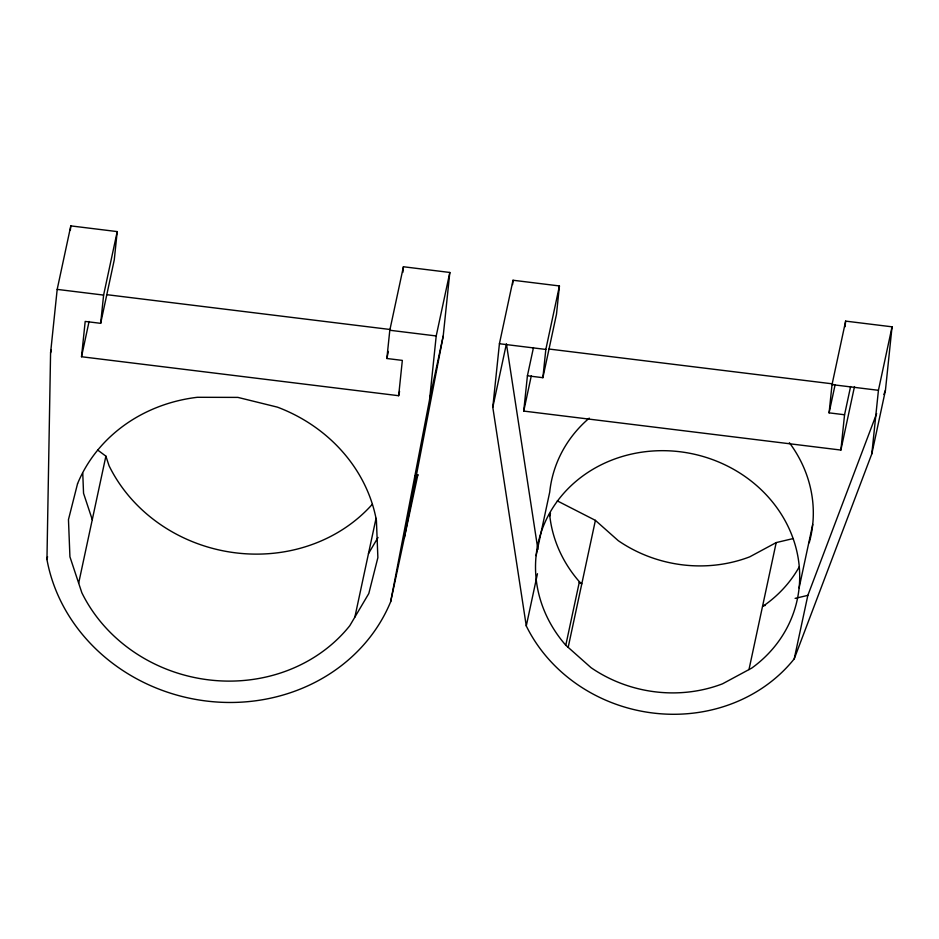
<?xml version="1.0" encoding="UTF-8"?>
<svg xmlns="http://www.w3.org/2000/svg" width="939" height="939" viewBox="0 0 939 939"><rect width="100%" height="100%" fill="white"/><g stroke="black" fill="none" stroke-linecap="round" stroke-linejoin="round"><path stroke-width="1.41" d="M415.214 475.909L417.867 474.77L390.647 601.77A179.396 163.116 12.1 0 1 206.263 701.01A179.396 163.116 12.1 0 1 46.95 559.527L50.577 352.935L57.185 289.388L70.801 225.888L117.211 231.593L114.276 259.833L100.661 323.333L85.191 321.431L81.517 356.738L398.652 395.706L399.568 391.469M70.355 230.219L70.801 225.888M100.661 323.333L103.607 295.092L117.211 231.593M398.652 395.706L402.338 360.4L386.856 358.498L389.802 330.258L403.418 266.758L449.828 272.463L443.208 336.009L404.251 538.27M402.831 272.416L403.418 266.758M390.647 601.77L429.593 399.509L436.212 335.962L449.828 272.463M850.605 386.528L844.56 414.756L829.09 412.855L832.024 384.614L845.64 321.115L892.05 326.819L885.43 390.366L871.815 453.854L794.23 658.861A155.991 141.836 12.1 0 1 526.274 625.926L492.799 407.28L499.419 343.733L513.023 280.245L559.433 285.949L556.498 314.189L542.883 377.689L527.413 375.788L523.739 411.082L840.875 450.063L854.49 386.563M512.577 284.576L513.023 280.245M542.883 377.689L545.829 349.437L559.433 285.949M845.053 326.76L845.64 321.115M840.875 450.063L844.56 414.756M871.815 453.854L878.435 390.307L892.05 326.819M50.577 352.935L51.176 350.106M81.517 356.738L89.076 321.455M46.95 559.527L47.56 556.71M78.665 583.154L105.884 456.154L97.668 450.039M386.856 358.498L388.37 351.444M354.872 617.087L376.046 518.316M429.593 399.509L443.208 336.009M492.799 407.28L506.414 343.791L537.894 549.409M527.413 375.788L533.469 347.559M523.739 411.082L531.298 375.811M536.11 555.63L549.714 492.13A132.599 120.556 12.1 0 1 589.258 418.125M526.274 625.926L537.46 573.729M549.867 515.875L550.477 513.046M565.783 645.234A132.599 120.556 12.1 0 1 583.459 475.486A132.599 120.556 12.1 0 1 769.428 498.339A132.599 120.556 12.1 0 1 751.752 668.087L722.525 683.815A132.599 120.556 12.1 0 1 591.03 667.664L565.783 645.234L579.398 581.746A132.599 120.556 12.1 0 1 549.585 513.727M568.177 647.358L595.396 520.37L557.308 500.886M748.982 669.577L776.201 542.589L793.173 538.563M829.09 412.855L835.135 384.638M799.101 587.943L812.716 524.455M794.23 658.861L807.845 595.361L876.639 413.594M883.881 394.462L885.43 390.366M368.487 553.599L378.018 537.472M776.201 542.589L749.756 556.827A132.599 120.556 12.1 0 1 618.249 540.664L595.396 520.37M765.426 605.409L762.597 606.078L765.355 604.599A132.599 120.556 12.1 0 0 799.371 566.628M795.11 598.378L807.845 595.361M106.764 294.67L390.448 329.53M548.986 349.026L832.67 383.875M57.185 289.388L103.607 295.092M389.802 330.258L436.212 335.962M499.419 343.733L545.829 349.437M832.024 384.614L878.435 390.307M579.246 582.567L581.781 583.858L579.398 581.746M105.884 456.154L109.065 465.767A155.991 141.836 12.1 0 0 372.36 504.231M92.268 519.654L83.548 493.304L82.761 473.279M417.867 474.77A179.396 163.116 12.1 0 1 416.763 477.376M789.394 442.715A132.599 120.556 12.1 0 1 809.218 542.765M77.55 483.702L68.465 519.607L69.932 556.804L81.846 592.755A155.991 141.836 12.1 0 0 349.801 625.691L368.804 593.53L377.877 557.625L376.41 520.429A155.991 141.836 12.1 0 0 277.416 407.139L237.884 397.397L197.343 397.291A155.991 141.836 12.1 0 0 77.55 483.702"/></g></svg>
